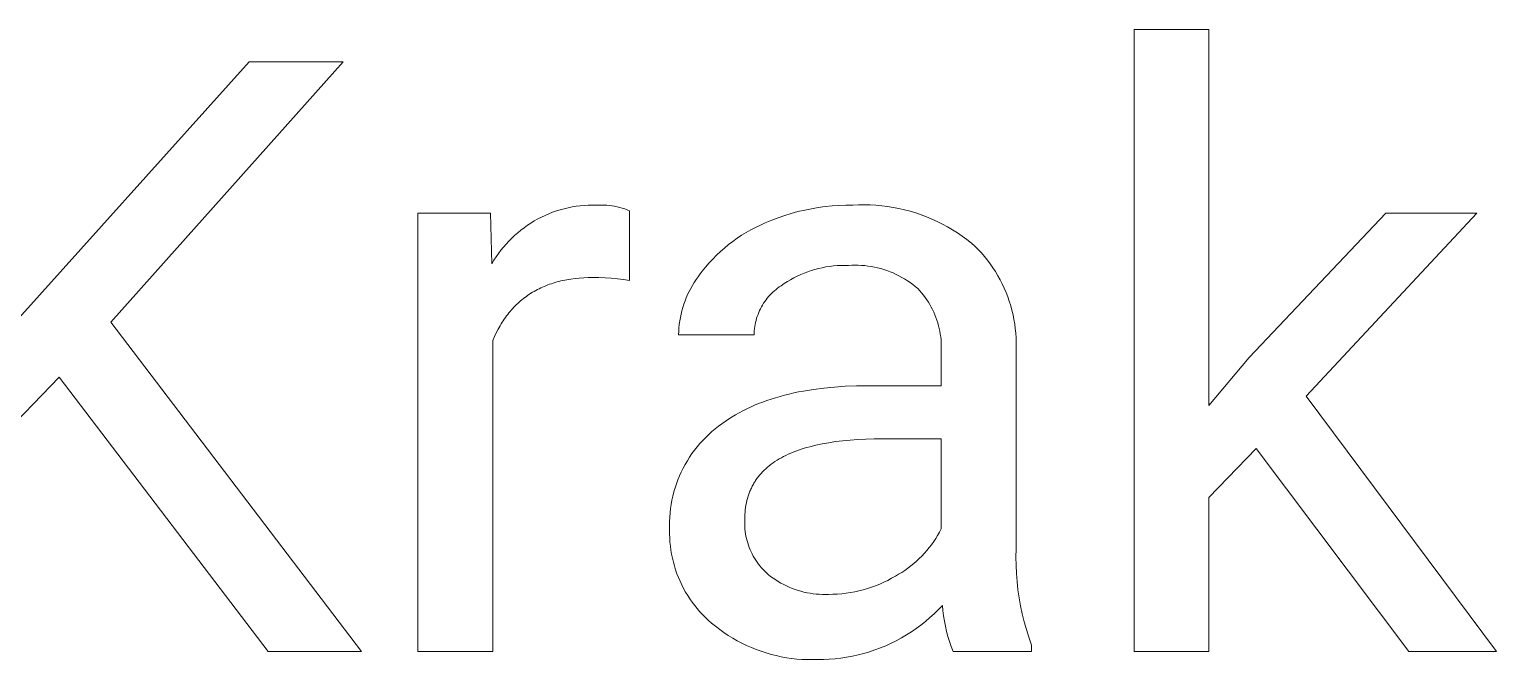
# Model space of a CAD drawing. Header units: millimetres. Extents: x -1283 to 2747, y -259 to 2557.
# Drawn here: x 2009.7 to 2104.6, y 59.3 to 100 of the extents above; entities that cross this region are included whole.
import ezdxf

# ---------------------------------------------------------------- set-up
doc = ezdxf.new("R2010")
doc.units = ezdxf.units.MM
doc.header["$MEASUREMENT"] = 0
doc.layers.add('Domyślny', color=7, linetype='Continuous', true_color=0x000000)

msp = doc.modelspace()

# ---------------------------------------------------------------- linework, layer by layer
at = {"layer": 'Domyślny', "color": 18, "lineweight": 15, "true_color": 0x000000}
for p, q in [((2081.171, 59.771), (2081.171, 100.033)), ((2081.171, 100.033), (2086.016, 100.033)), ((2086.016, 100.033), (2086.016, 75.688)), ((2006.962, 79.067), (2023.926, 97.936)), ((2030.005, 97.936), (2014.988, 81.093)), ((2023.926, 97.936), (2030.005, 97.936)), ((2043.556, 88.195), (2043.804, 88.282)), ((2043.804, 88.282), (2044.055, 88.36)), ((2044.055, 88.36), (2044.309, 88.429)), ((2044.309, 88.429), (2044.564, 88.49)), ((2044.564, 88.49), (2044.822, 88.541)), ((2044.822, 88.541), (2045.081, 88.584)), ((2045.081, 88.584), (2045.342, 88.617)), ((2045.342, 88.617), (2045.604, 88.642)), ((2045.604, 88.642), (2045.866, 88.657)), ((2045.866, 88.657), (2046.129, 88.663)), ((2046.129, 88.663), (2046.392, 88.66)), ((2046.392, 88.66), (2046.561, 88.666)), ((2046.561, 88.666), (2046.73, 88.666)), ((2046.73, 88.666), (2046.898, 88.661)), ((2046.898, 88.661), (2047.067, 88.65)), ((2047.067, 88.65), (2047.235, 88.633)), ((2047.235, 88.633), (2047.402, 88.611)), ((2047.402, 88.611), (2047.569, 88.583)), ((2047.569, 88.583), (2047.734, 88.549)), ((2047.734, 88.549), (2047.898, 88.51)), ((2047.898, 88.51), (2048.061, 88.465)), ((2048.061, 88.465), (2048.222, 88.414)), ((2048.222, 88.414), (2048.382, 88.359)), ((2048.382, 88.359), (2048.539, 88.298)), ((2048.539, 88.298), (2048.539, 83.788)), ((2059.432, 88.237), (2059.868, 88.341)), ((2059.868, 88.341), (2060.307, 88.43)), ((2060.307, 88.43), (2060.748, 88.505)), ((2060.748, 88.505), (2061.192, 88.566)), ((2061.192, 88.566), (2061.638, 88.612)), ((2061.638, 88.612), (2062.084, 88.644)), ((2062.084, 88.644), (2062.532, 88.661)), ((2062.532, 88.661), (2062.98, 88.664)), ((2062.98, 88.664), (2063.354, 88.68)), ((2063.354, 88.68), (2063.729, 88.684)), ((2063.729, 88.684), (2064.104, 88.675)), ((2064.104, 88.675), (2064.478, 88.653)), ((2064.478, 88.653), (2064.851, 88.619)), ((2064.851, 88.619), (2065.223, 88.573)), ((2065.223, 88.573), (2065.593, 88.513)), ((2065.593, 88.513), (2065.961, 88.442)), ((2065.961, 88.442), (2066.327, 88.358)), ((2066.327, 88.358), (2066.689, 88.262)), ((2034.837, 59.779), (2034.837, 88.137)), ((2034.837, 88.137), (2039.547, 88.137)), ((2039.547, 88.137), (2039.628, 84.862)), ((2041.711, 87.2), (2041.925, 87.352)), ((2041.925, 87.352), (2042.145, 87.497)), ((2042.145, 87.497), (2042.369, 87.633)), ((2042.369, 87.633), (2042.599, 87.762)), ((2042.599, 87.762), (2042.832, 87.883)), ((2042.832, 87.883), (2043.07, 87.995)), ((2043.07, 87.995), (2043.311, 88.099)), ((2043.311, 88.099), (2043.556, 88.195)), ((2056.687, 87.22), (2056.999, 87.371)), ((2056.999, 87.371), (2057.316, 87.51)), ((2057.316, 87.51), (2057.73, 87.683)), ((2057.73, 87.683), (2058.148, 87.842)), ((2058.148, 87.842), (2058.572, 87.987)), ((2058.572, 87.987), (2059, 88.119)), ((2059, 88.119), (2059.432, 88.237)), ((2066.689, 88.262), (2067.048, 88.154)), ((2067.048, 88.154), (2067.403, 88.034)), ((2067.403, 88.034), (2067.754, 87.902)), ((2067.754, 87.902), (2068.1, 87.758)), ((2068.1, 87.758), (2068.441, 87.602)), ((2068.441, 87.602), (2068.777, 87.436)), ((2068.777, 87.436), (2069.106, 87.258)), ((2088.62, 78.801), (2097.451, 88.142)), ((2103.342, 88.142), (2092.31, 76.292)), ((2097.451, 88.142), (2103.342, 88.142)), ((2040.725, 86.334), (2040.91, 86.521)), ((2040.91, 86.521), (2041.101, 86.701)), ((2041.101, 86.701), (2041.298, 86.874)), ((2041.298, 86.874), (2041.502, 87.041)), ((2041.502, 87.041), (2041.711, 87.2)), ((2055.212, 86.315), (2055.495, 86.516)), ((2055.495, 86.516), (2055.783, 86.707)), ((2055.783, 86.707), (2056.079, 86.889)), ((2056.079, 86.889), (2056.38, 87.06)), ((2056.38, 87.06), (2056.687, 87.22)), ((2069.106, 87.258), (2069.43, 87.069)), ((2069.43, 87.069), (2069.747, 86.869)), ((2069.747, 86.869), (2070.058, 86.659)), ((2070.058, 86.659), (2070.361, 86.439)), ((2070.361, 86.439), (2070.656, 86.208)), ((2039.904, 85.309), (2040.054, 85.525)), ((2040.054, 85.525), (2040.211, 85.736)), ((2040.211, 85.736), (2040.375, 85.941)), ((2040.375, 85.941), (2040.546, 86.141)), ((2040.546, 86.141), (2040.725, 86.334)), ((2054.158, 85.417), (2054.41, 85.655)), ((2054.41, 85.655), (2054.67, 85.884)), ((2054.67, 85.884), (2054.937, 86.104)), ((2054.937, 86.104), (2055.212, 86.315)), ((2070.656, 86.208), (2070.877, 86.001)), ((2070.877, 86.001), (2071.091, 85.786)), ((2071.091, 85.786), (2071.297, 85.564)), ((2071.297, 85.564), (2071.495, 85.335)), ((2039.628, 84.862), (2039.762, 85.088)), ((2039.762, 85.088), (2039.904, 85.309)), ((2053.236, 84.383), (2053.453, 84.653)), ((2053.453, 84.653), (2053.679, 84.916)), ((2053.679, 84.916), (2053.914, 85.17)), ((2053.914, 85.17), (2054.158, 85.417)), ((2060.526, 84.493), (2060.293, 84.422)), ((2060.762, 84.555), (2060.526, 84.493)), ((2061, 84.61), (2060.762, 84.555)), ((2061.24, 84.656), (2061, 84.61)), ((2061.481, 84.694), (2061.24, 84.656)), ((2061.723, 84.723), (2061.481, 84.694)), ((2061.966, 84.745), (2061.723, 84.723)), ((2062.21, 84.758), (2061.966, 84.745)), ((2062.454, 84.762), (2062.21, 84.758)), ((2062.698, 84.759), (2062.454, 84.762)), ((2062.909, 84.77), (2062.698, 84.759)), ((2063.12, 84.775), (2062.909, 84.77)), ((2063.331, 84.772), (2063.12, 84.775)), ((2063.541, 84.762), (2063.331, 84.772)), ((2063.752, 84.745), (2063.541, 84.762)), ((2063.961, 84.72), (2063.752, 84.745)), ((2064.17, 84.689), (2063.961, 84.72)), ((2064.377, 84.65), (2064.17, 84.689)), ((2064.583, 84.604), (2064.377, 84.65)), ((2064.788, 84.551), (2064.583, 84.604)), ((2064.99, 84.49), (2064.788, 84.551)), ((2065.19, 84.423), (2064.99, 84.49)), ((2071.495, 85.335), (2071.685, 85.099)), ((2071.685, 85.099), (2071.867, 84.857)), ((2071.867, 84.857), (2072.041, 84.609)), ((2072.041, 84.609), (2072.206, 84.355)), ((2043.358, 83.535), (2043.241, 83.493)), ((2043.476, 83.576), (2043.358, 83.535)), ((2043.596, 83.615), (2043.476, 83.576)), ((2043.717, 83.652), (2043.596, 83.615)), ((2043.84, 83.687), (2043.717, 83.652)), ((2043.964, 83.72), (2043.84, 83.687)), ((2044.089, 83.751), (2043.964, 83.72)), ((2044.216, 83.78), (2044.089, 83.751)), ((2044.475, 83.832), (2044.216, 83.78)), ((2044.739, 83.876), (2044.475, 83.832)), ((2045.01, 83.912), (2044.739, 83.876)), ((2045.286, 83.94), (2045.01, 83.912)), ((2045.568, 83.96), (2045.286, 83.94)), ((2045.856, 83.972), (2045.568, 83.96)), ((2046.15, 83.976), (2045.856, 83.972)), ((2046.55, 83.975), (2046.15, 83.976)), ((2046.95, 83.962), (2046.55, 83.975)), ((2047.349, 83.936), (2046.95, 83.962)), ((2047.747, 83.899), (2047.349, 83.936)), ((2048.144, 83.85), (2047.747, 83.899)), ((2048.539, 83.788), (2048.144, 83.85)), ((2052.6, 83.467), (2052.715, 83.659)), ((2052.715, 83.659), (2052.836, 83.846)), ((2052.836, 83.846), (2052.964, 84.029)), ((2052.964, 84.029), (2053.097, 84.208)), ((2053.097, 84.208), (2053.236, 84.383)), ((2058.538, 83.581), (2058.336, 83.443)), ((2058.743, 83.712), (2058.538, 83.581)), ((2058.954, 83.836), (2058.743, 83.712)), ((2059.168, 83.953), (2058.954, 83.836)), ((2059.386, 84.062), (2059.168, 83.953)), ((2059.608, 84.164), (2059.386, 84.062)), ((2059.833, 84.258), (2059.608, 84.164)), ((2060.062, 84.344), (2059.833, 84.258)), ((2060.293, 84.422), (2060.062, 84.344)), ((2065.388, 84.349), (2065.19, 84.423)), ((2065.583, 84.269), (2065.388, 84.349)), ((2065.775, 84.181), (2065.583, 84.269)), ((2065.964, 84.087), (2065.775, 84.181)), ((2066.149, 83.987), (2065.964, 84.087)), ((2066.331, 83.88), (2066.149, 83.987)), ((2066.51, 83.767), (2066.331, 83.88)), ((2066.684, 83.648), (2066.51, 83.767)), ((2066.854, 83.523), (2066.684, 83.648)), ((2072.206, 84.355), (2072.362, 84.095)), ((2072.362, 84.095), (2072.509, 83.83)), ((2072.509, 83.83), (2072.647, 83.561)), ((2072.647, 83.561), (2072.775, 83.287)), ((2041.669, 82.611), (2041.576, 82.537)), ((2041.763, 82.684), (2041.669, 82.611)), ((2041.859, 82.755), (2041.763, 82.684)), ((2041.957, 82.823), (2041.859, 82.755)), ((2042.056, 82.89), (2041.957, 82.823)), ((2042.156, 82.955), (2042.056, 82.89)), ((2042.258, 83.017), (2042.156, 82.955)), ((2042.361, 83.078), (2042.258, 83.017)), ((2042.466, 83.137), (2042.361, 83.078)), ((2042.572, 83.194), (2042.466, 83.137)), ((2042.68, 83.248), (2042.572, 83.194)), ((2042.79, 83.301), (2042.68, 83.248)), ((2042.9, 83.352), (2042.79, 83.301)), ((2043.013, 83.401), (2042.9, 83.352)), ((2043.126, 83.448), (2043.013, 83.401)), ((2043.241, 83.493), (2043.126, 83.448)), ((2052.125, 82.459), (2052.206, 82.666)), ((2052.206, 82.666), (2052.295, 82.871)), ((2052.295, 82.871), (2052.39, 83.073)), ((2052.39, 83.073), (2052.492, 83.272)), ((2052.492, 83.272), (2052.6, 83.467)), ((2057.445, 82.633), (2057.363, 82.527)), ((2057.531, 82.737), (2057.445, 82.633)), ((2057.62, 82.837), (2057.531, 82.737)), ((2057.713, 82.934), (2057.62, 82.837)), ((2057.81, 83.028), (2057.713, 82.934)), ((2057.909, 83.118), (2057.81, 83.028)), ((2058.012, 83.205), (2057.909, 83.118)), ((2058.117, 83.288), (2058.012, 83.205)), ((2058.225, 83.368), (2058.117, 83.288)), ((2058.336, 83.443), (2058.225, 83.368)), ((2067.019, 83.392), (2066.854, 83.523)), ((2067.18, 83.256), (2067.019, 83.392)), ((2067.307, 83.12), (2067.18, 83.256)), ((2067.429, 82.98), (2067.307, 83.12)), ((2067.546, 82.836), (2067.429, 82.98)), ((2067.657, 82.688), (2067.546, 82.836)), ((2067.764, 82.537), (2067.657, 82.688)), ((2072.775, 83.287), (2072.894, 83.008)), ((2072.894, 83.008), (2073.004, 82.726)), ((2073.004, 82.726), (2073.103, 82.44)), ((2040.728, 81.683), (2040.652, 81.587)), ((2040.806, 81.777), (2040.728, 81.683)), ((2040.886, 81.87), (2040.806, 81.777)), ((2040.967, 81.96), (2040.886, 81.87)), ((2041.05, 82.048), (2040.967, 81.96)), ((2041.134, 82.135), (2041.05, 82.048)), ((2041.219, 82.219), (2041.134, 82.135)), ((2041.306, 82.301), (2041.219, 82.219)), ((2041.395, 82.382), (2041.306, 82.301)), ((2041.485, 82.46), (2041.395, 82.382)), ((2041.576, 82.537), (2041.485, 82.46)), ((2051.87, 81.603), (2051.923, 81.82)), ((2051.923, 81.82), (2051.983, 82.035)), ((2051.983, 82.035), (2052.051, 82.248)), ((2052.051, 82.248), (2052.125, 82.459)), ((2056.896, 81.713), (2056.846, 81.589)), ((2056.95, 81.836), (2056.896, 81.713)), ((2057.009, 81.957), (2056.95, 81.836)), ((2057.071, 82.076), (2057.009, 81.957)), ((2057.138, 82.192), (2057.071, 82.076)), ((2057.209, 82.307), (2057.138, 82.192)), ((2057.284, 82.418), (2057.209, 82.307)), ((2057.363, 82.527), (2057.284, 82.418)), ((2067.866, 82.382), (2067.764, 82.537)), ((2067.962, 82.223), (2067.866, 82.382)), ((2068.053, 82.061), (2067.962, 82.223)), ((2068.138, 81.897), (2068.053, 82.061)), ((2068.218, 81.729), (2068.138, 81.897)), ((2068.291, 81.559), (2068.218, 81.729)), ((2073.103, 82.44), (2073.193, 82.15)), ((2073.193, 82.15), (2073.273, 81.858)), ((2073.273, 81.858), (2073.342, 81.563)), ((2014.988, 81.093), (2031.186, 59.782)), ((2040.157, 80.859), (2040.029, 80.633)), ((2040.223, 80.969), (2040.157, 80.859)), ((2040.291, 81.077), (2040.223, 80.969)), ((2040.36, 81.183), (2040.291, 81.077)), ((2040.431, 81.287), (2040.36, 81.183)), ((2040.503, 81.389), (2040.431, 81.287)), ((2040.577, 81.489), (2040.503, 81.389)), ((2040.652, 81.587), (2040.577, 81.489)), ((2051.715, 80.499), (2051.731, 80.722)), ((2051.731, 80.722), (2051.755, 80.944)), ((2051.755, 80.944), (2051.786, 81.165)), ((2051.786, 81.165), (2051.824, 81.385)), ((2051.824, 81.385), (2051.87, 81.603)), ((2056.638, 80.811), (2056.62, 80.678)), ((2056.662, 80.943), (2056.638, 80.811)), ((2056.689, 81.075), (2056.662, 80.943)), ((2056.722, 81.205), (2056.689, 81.075)), ((2056.759, 81.335), (2056.722, 81.205)), ((2056.8, 81.462), (2056.759, 81.335)), ((2056.846, 81.589), (2056.8, 81.462)), ((2068.359, 81.386), (2068.291, 81.559)), ((2068.421, 81.212), (2068.359, 81.386)), ((2068.477, 81.035), (2068.421, 81.212)), ((2068.527, 80.856), (2068.477, 81.035)), ((2068.571, 80.676), (2068.527, 80.856)), ((2073.342, 81.563), (2073.402, 81.266)), ((2073.402, 81.266), (2073.451, 80.967)), ((2073.451, 80.967), (2073.49, 80.667)), ((2039.792, 80.159), (2039.682, 79.91)), ((2039.682, 79.91), (2039.682, 59.779)), ((2039.907, 80.4), (2039.792, 80.159)), ((2040.029, 80.633), (2039.907, 80.4)), ((2051.706, 80.276), (2051.715, 80.499)), ((2056.592, 80.276), (2051.706, 80.276)), ((2056.596, 80.41), (2056.592, 80.276)), ((2056.606, 80.544), (2056.596, 80.41)), ((2056.62, 80.678), (2056.606, 80.544)), ((2068.609, 80.495), (2068.571, 80.676)), ((2068.64, 80.312), (2068.609, 80.495)), ((2068.666, 80.128), (2068.64, 80.312)), ((2068.684, 79.944), (2068.666, 80.128)), ((2068.697, 79.759), (2068.684, 79.944)), ((2068.703, 79.573), (2068.697, 79.759)), ((2073.49, 80.667), (2073.519, 80.365)), ((2073.519, 80.365), (2073.537, 80.063)), ((2073.537, 80.063), (2073.544, 79.76)), ((2073.544, 79.76), (2073.542, 79.457)), ((2068.697, 79.202), (2068.703, 79.388)), ((2068.697, 76.975), (2068.697, 79.202)), ((2068.703, 79.388), (2068.703, 79.573)), ((2073.542, 79.457), (2073.542, 66.413)), ((2086.016, 75.688), (2088.62, 78.801)), ((2011.633, 77.524), (2006.962, 72.679)), ((2025.161, 59.782), (2011.633, 77.524)), ((2061.1, 76.821), (2061.787, 76.888)), ((2061.787, 76.888), (2062.495, 76.936)), ((2062.495, 76.936), (2063.223, 76.965)), ((2063.223, 76.965), (2063.973, 76.975)), ((2063.973, 76.975), (2068.697, 76.975)), ((2057.149, 75.917), (2057.421, 76.015)), ((2057.421, 76.015), (2057.699, 76.109)), ((2057.699, 76.109), (2057.981, 76.198)), ((2057.981, 76.198), (2058.269, 76.282)), ((2058.269, 76.282), (2058.563, 76.361)), ((2058.563, 76.361), (2058.861, 76.435)), ((2058.861, 76.435), (2059.165, 76.505)), ((2059.165, 76.505), (2059.475, 76.569)), ((2059.475, 76.569), (2059.789, 76.629)), ((2059.789, 76.629), (2060.434, 76.735)), ((2060.434, 76.735), (2061.1, 76.821)), ((2092.31, 76.292), (2104.631, 59.771)), ((2055.166, 74.958), (2055.395, 75.094)), ((2055.395, 75.094), (2055.63, 75.226)), ((2055.63, 75.226), (2055.869, 75.353)), ((2055.869, 75.353), (2056.115, 75.476)), ((2056.115, 75.476), (2056.365, 75.593)), ((2056.365, 75.593), (2056.621, 75.706)), ((2056.621, 75.706), (2056.883, 75.814)), ((2056.883, 75.814), (2057.149, 75.917)), ((2053.862, 74.009), (2054.072, 74.186)), ((2054.072, 74.186), (2054.289, 74.356)), ((2054.289, 74.356), (2054.511, 74.519)), ((2054.511, 74.519), (2054.724, 74.67)), ((2054.724, 74.67), (2054.942, 74.816)), ((2054.942, 74.816), (2055.166, 74.958)), ((2052.907, 73.019), (2053.084, 73.23)), ((2053.084, 73.23), (2053.268, 73.434)), ((2053.268, 73.434), (2053.46, 73.633)), ((2053.46, 73.633), (2053.657, 73.824)), ((2053.657, 73.824), (2053.862, 74.009)), ((2060.589, 73.128), (2060.198, 73.031)), ((2060.998, 73.214), (2060.589, 73.128)), ((2061.425, 73.29), (2060.998, 73.214)), ((2061.869, 73.356), (2061.425, 73.29)), ((2062.33, 73.412), (2061.869, 73.356)), ((2062.809, 73.458), (2062.33, 73.412)), ((2063.305, 73.493), (2062.809, 73.458)), ((2063.819, 73.519), (2063.305, 73.493)), ((2064.35, 73.534), (2063.819, 73.519)), ((2064.899, 73.539), (2064.35, 73.534)), ((2068.697, 73.539), (2064.899, 73.539)), ((2068.697, 67.714), (2068.697, 73.539)), ((2052.274, 72.118), (2052.421, 72.351)), ((2052.421, 72.351), (2052.575, 72.579)), ((2052.575, 72.579), (2052.737, 72.802)), ((2052.737, 72.802), (2052.907, 73.019)), ((2058.077, 72.154), (2057.944, 72.069)), ((2058.214, 72.237), (2058.077, 72.154)), ((2058.355, 72.317), (2058.214, 72.237)), ((2058.501, 72.395), (2058.355, 72.317)), ((2058.651, 72.47), (2058.501, 72.395)), ((2058.805, 72.543), (2058.651, 72.47)), ((2058.964, 72.613), (2058.805, 72.543)), ((2059.127, 72.68), (2058.964, 72.613)), ((2059.295, 72.745), (2059.127, 72.68)), ((2059.467, 72.807), (2059.295, 72.745)), ((2059.643, 72.867), (2059.467, 72.807)), ((2059.823, 72.924), (2059.643, 72.867)), ((2060.008, 72.979), (2059.823, 72.924)), ((2060.198, 73.031), (2060.008, 72.979)), ((2089.063, 72.91), (2086.016, 69.742)), ((2098.94, 59.771), (2089.063, 72.91)), ((2051.771, 71.139), (2051.884, 71.39)), ((2051.884, 71.39), (2052.006, 71.637)), ((2052.006, 71.637), (2052.136, 71.88)), ((2052.136, 71.88), (2052.274, 72.118)), ((2057.04, 71.295), (2056.946, 71.186)), ((2057.137, 71.4), (2057.04, 71.295)), ((2057.24, 71.504), (2057.137, 71.4)), ((2057.346, 71.604), (2057.24, 71.504)), ((2057.457, 71.702), (2057.346, 71.604)), ((2057.572, 71.798), (2057.457, 71.702)), ((2057.692, 71.891), (2057.572, 71.798)), ((2057.816, 71.981), (2057.692, 71.891)), ((2057.944, 72.069), (2057.816, 71.981)), ((2051.408, 70.1), (2051.485, 70.365)), ((2051.485, 70.365), (2051.572, 70.626)), ((2051.572, 70.626), (2051.667, 70.884)), ((2051.667, 70.884), (2051.771, 71.139)), ((2056.384, 70.292), (2056.355, 70.227)), ((2056.414, 70.356), (2056.384, 70.292)), ((2056.445, 70.42), (2056.414, 70.356)), ((2056.477, 70.482), (2056.445, 70.42)), ((2056.51, 70.545), (2056.477, 70.482)), ((2056.544, 70.606), (2056.51, 70.545)), ((2056.579, 70.667), (2056.544, 70.606)), ((2056.616, 70.727), (2056.579, 70.667)), ((2056.653, 70.787), (2056.616, 70.727)), ((2056.692, 70.846), (2056.653, 70.787)), ((2056.731, 70.904), (2056.692, 70.846)), ((2056.772, 70.962), (2056.731, 70.904)), ((2056.814, 71.019), (2056.772, 70.962)), ((2056.857, 71.075), (2056.814, 71.019)), ((2056.901, 71.131), (2056.857, 71.075)), ((2056.946, 71.186), (2056.901, 71.131)), ((2051.23, 69.294), (2051.28, 69.565)), ((2051.28, 69.565), (2051.339, 69.834)), ((2051.339, 69.834), (2051.408, 70.1)), ((2056.094, 69.4), (2056.066, 69.253)), ((2056.127, 69.545), (2056.094, 69.4)), ((2056.164, 69.686), (2056.127, 69.545)), ((2056.205, 69.825), (2056.164, 69.686)), ((2056.251, 69.962), (2056.205, 69.825)), ((2056.301, 70.096), (2056.251, 69.962)), ((2056.327, 70.162), (2056.301, 70.096)), ((2056.355, 70.227), (2056.327, 70.162)), ((2086.016, 69.742), (2086.016, 59.771)), ((2051.125, 68.198), (2051.137, 68.473)), ((2051.137, 68.473), (2051.159, 68.748)), ((2051.159, 68.748), (2051.19, 69.021)), ((2051.19, 69.021), (2051.23, 69.294)), ((2055.99, 68.481), (2055.988, 68.318)), ((2055.996, 68.64), (2055.99, 68.481)), ((2056.007, 68.798), (2055.996, 68.64)), ((2056.022, 68.952), (2056.007, 68.798)), ((2056.042, 69.104), (2056.022, 68.952)), ((2056.066, 69.253), (2056.042, 69.104)), ((2051.123, 67.923), (2051.125, 68.198)), ((2051.129, 67.647), (2051.123, 67.923)), ((2051.128, 67.385), (2051.129, 67.647)), ((2055.988, 68.318), (2055.983, 68.165)), ((2055.983, 68.165), (2055.983, 68.011)), ((2055.983, 68.011), (2055.989, 67.857)), ((2055.989, 67.857), (2056, 67.703)), ((2056, 67.703), (2056.017, 67.55)), ((2056.017, 67.55), (2056.039, 67.398)), ((2056.039, 67.398), (2056.066, 67.247)), ((2068.467, 67.292), (2068.586, 67.501)), ((2068.586, 67.501), (2068.697, 67.714)), ((2051.136, 67.122), (2051.128, 67.385)), ((2051.152, 66.86), (2051.136, 67.122)), ((2051.178, 66.598), (2051.152, 66.86)), ((2051.213, 66.338), (2051.178, 66.598)), ((2056.066, 67.247), (2056.098, 67.096)), ((2056.098, 67.096), (2056.136, 66.947)), ((2056.136, 66.947), (2056.178, 66.799)), ((2056.178, 66.799), (2056.226, 66.653)), ((2056.226, 66.653), (2056.279, 66.508)), ((2056.279, 66.508), (2056.337, 66.366)), ((2067.773, 66.312), (2067.925, 66.498)), ((2067.925, 66.498), (2068.071, 66.69)), ((2068.071, 66.69), (2068.21, 66.886)), ((2068.21, 66.886), (2068.342, 67.087)), ((2068.342, 67.087), (2068.467, 67.292)), ((2051.256, 66.079), (2051.213, 66.338)), ((2051.308, 65.822), (2051.256, 66.079)), ((2051.369, 65.566), (2051.308, 65.822)), ((2051.439, 65.313), (2051.369, 65.566)), ((2056.337, 66.366), (2056.4, 66.225)), ((2056.4, 66.225), (2056.467, 66.087)), ((2056.467, 66.087), (2056.54, 65.951)), ((2056.54, 65.951), (2056.617, 65.818)), ((2056.617, 65.818), (2056.699, 65.688)), ((2056.699, 65.688), (2056.785, 65.56)), ((2056.785, 65.56), (2056.875, 65.436)), ((2066.922, 65.464), (2067.104, 65.622)), ((2067.104, 65.622), (2067.28, 65.786)), ((2067.28, 65.786), (2067.45, 65.956)), ((2067.45, 65.956), (2067.615, 66.131)), ((2067.615, 66.131), (2067.773, 66.312)), ((2073.542, 66.413), (2073.531, 65.885)), ((2073.531, 65.885), (2073.538, 65.357)), ((2051.518, 65.062), (2051.439, 65.313)), ((2051.604, 64.814), (2051.518, 65.062)), ((2051.7, 64.569), (2051.604, 64.814)), ((2051.803, 64.328), (2051.7, 64.569)), ((2056.875, 65.436), (2056.97, 65.315)), ((2056.97, 65.315), (2057.069, 65.197)), ((2057.069, 65.197), (2057.172, 65.082)), ((2057.172, 65.082), (2057.279, 64.972)), ((2057.279, 64.972), (2057.39, 64.865)), ((2057.39, 64.865), (2057.504, 64.762)), ((2057.504, 64.762), (2057.662, 64.638)), ((2057.662, 64.638), (2057.824, 64.521)), ((2065.485, 64.514), (2065.731, 64.655)), ((2065.731, 64.655), (2065.941, 64.772)), ((2065.941, 64.772), (2066.146, 64.897)), ((2066.146, 64.897), (2066.347, 65.029)), ((2066.347, 65.029), (2066.544, 65.167)), ((2066.544, 65.167), (2066.736, 65.312)), ((2066.736, 65.312), (2066.922, 65.464)), ((2073.538, 65.357), (2073.562, 64.83)), ((2073.562, 64.83), (2073.604, 64.303)), ((2051.915, 64.09), (2051.803, 64.328)), ((2052.035, 63.856), (2051.915, 64.09)), ((2052.163, 63.627), (2052.035, 63.856)), ((2052.299, 63.402), (2052.163, 63.627)), ((2057.824, 64.521), (2057.989, 64.408)), ((2057.989, 64.408), (2058.159, 64.302)), ((2058.159, 64.302), (2058.332, 64.201)), ((2058.332, 64.201), (2058.508, 64.107)), ((2058.508, 64.107), (2058.688, 64.018)), ((2058.688, 64.018), (2058.871, 63.936)), ((2058.871, 63.936), (2059.056, 63.861)), ((2059.056, 63.861), (2059.244, 63.791)), ((2059.244, 63.791), (2059.434, 63.729)), ((2059.434, 63.729), (2059.626, 63.672)), ((2059.626, 63.672), (2059.82, 63.623)), ((2059.82, 63.623), (2060.016, 63.58)), ((2062.82, 63.59), (2063.099, 63.641)), ((2063.099, 63.641), (2063.375, 63.702)), ((2063.375, 63.702), (2063.65, 63.772)), ((2063.65, 63.772), (2063.922, 63.852)), ((2063.922, 63.852), (2064.191, 63.94)), ((2064.191, 63.94), (2064.457, 64.037)), ((2064.457, 64.037), (2064.72, 64.144)), ((2064.72, 64.144), (2064.979, 64.259)), ((2064.979, 64.259), (2065.234, 64.382)), ((2065.234, 64.382), (2065.485, 64.514)), ((2073.604, 64.303), (2073.662, 63.779)), ((2073.662, 63.779), (2073.738, 63.256)), ((2052.442, 63.182), (2052.299, 63.402)), ((2052.593, 62.967), (2052.442, 63.182)), ((2052.751, 62.757), (2052.593, 62.967)), ((2052.916, 62.552), (2052.751, 62.757)), ((2060.016, 63.58), (2060.213, 63.544)), ((2060.213, 63.544), (2060.411, 63.515)), ((2060.411, 63.515), (2060.61, 63.493)), ((2060.61, 63.493), (2060.809, 63.478)), ((2060.809, 63.478), (2061.009, 63.47)), ((2061.009, 63.47), (2061.209, 63.468)), ((2061.209, 63.468), (2061.41, 63.474)), ((2061.41, 63.474), (2061.693, 63.478)), ((2061.693, 63.478), (2061.976, 63.492)), ((2061.976, 63.492), (2062.258, 63.515)), ((2062.258, 63.515), (2062.54, 63.548)), ((2062.54, 63.548), (2062.82, 63.59)), ((2068.777, 62.762), (2068.517, 62.489)), ((2068.807, 62.423), (2068.777, 62.762)), ((2073.738, 63.256), (2073.831, 62.736)), ((2073.831, 62.736), (2073.941, 62.22)), ((2053.088, 62.354), (2052.916, 62.552)), ((2053.266, 62.161), (2053.088, 62.354)), ((2053.452, 61.975), (2053.266, 62.161)), ((2053.643, 61.795), (2053.452, 61.975)), ((2053.84, 61.622), (2053.643, 61.795)), ((2067.681, 61.724), (2067.385, 61.489)), ((2067.968, 61.969), (2067.681, 61.724)), ((2068.247, 62.224), (2067.968, 61.969)), ((2068.517, 62.489), (2068.247, 62.224)), ((2068.849, 62.084), (2068.807, 62.423)), ((2068.902, 61.747), (2068.849, 62.084)), ((2068.967, 61.413), (2068.902, 61.747)), ((2073.941, 62.22), (2074.068, 61.708)), ((2074.068, 61.708), (2074.212, 61.2)), ((2054.101, 61.407), (2053.84, 61.622)), ((2054.368, 61.201), (2054.101, 61.407)), ((2054.643, 61.005), (2054.368, 61.201)), ((2054.924, 60.818), (2054.643, 61.005)), ((2055.211, 60.64), (2054.924, 60.818)), ((2066.45, 60.848), (2066.125, 60.657)), ((2066.769, 61.051), (2066.45, 60.848)), ((2067.081, 61.265), (2066.769, 61.051)), ((2067.385, 61.489), (2067.081, 61.265)), ((2069.044, 61.08), (2068.967, 61.413)), ((2069.131, 60.751), (2069.044, 61.08)), ((2074.212, 61.2), (2074.372, 60.696)), ((2055.504, 60.473), (2055.211, 60.64)), ((2055.803, 60.316), (2055.504, 60.473)), ((2056.107, 60.169), (2055.803, 60.316)), ((2056.415, 60.032), (2056.107, 60.169)), ((2056.728, 59.906), (2056.415, 60.032)), ((2057.045, 59.791), (2056.728, 59.906)), ((2064.407, 59.876), (2064.048, 59.757)), ((2064.761, 60.008), (2064.407, 59.876)), ((2065.11, 60.152), (2064.761, 60.008)), ((2065.454, 60.309), (2065.11, 60.152)), ((2065.792, 60.477), (2065.454, 60.309)), ((2066.125, 60.657), (2065.792, 60.477)), ((2069.23, 60.424), (2069.131, 60.751)), ((2069.341, 60.102), (2069.23, 60.424)), ((2069.462, 59.783), (2069.341, 60.102)), ((2074.372, 60.696), (2074.548, 60.199)), ((2074.548, 60.199), (2074.548, 59.783)), ((2031.186, 59.782), (2025.161, 59.782)), ((2039.682, 59.779), (2034.837, 59.779)), ((2057.366, 59.686), (2057.045, 59.791)), ((2057.691, 59.593), (2057.366, 59.686)), ((2058.018, 59.51), (2057.691, 59.593)), ((2058.348, 59.439), (2058.018, 59.51)), ((2058.68, 59.379), (2058.348, 59.439)), ((2059.014, 59.331), (2058.68, 59.379)), ((2059.35, 59.293), (2059.014, 59.331)), ((2059.686, 59.268), (2059.35, 59.293)), ((2060.023, 59.253), (2059.686, 59.268)), ((2060.361, 59.251), (2060.023, 59.253)), ((2060.698, 59.26), (2060.361, 59.251)), ((2061.076, 59.262), (2060.698, 59.26)), ((2061.454, 59.279), (2061.076, 59.262)), ((2061.83, 59.308), (2061.454, 59.279)), ((2062.206, 59.35), (2061.83, 59.308)), ((2062.579, 59.406), (2062.206, 59.35)), ((2062.951, 59.474), (2062.579, 59.406)), ((2063.32, 59.556), (2062.951, 59.474)), ((2063.686, 59.65), (2063.32, 59.556)), ((2064.048, 59.757), (2063.686, 59.65)), ((2074.548, 59.783), (2069.462, 59.783)), ((2086.016, 59.771), (2081.171, 59.771)), ((2104.631, 59.771), (2098.94, 59.771))]:
    msp.add_line(p, q, dxfattribs=at)

doc.saveas('drawing.dxf')
